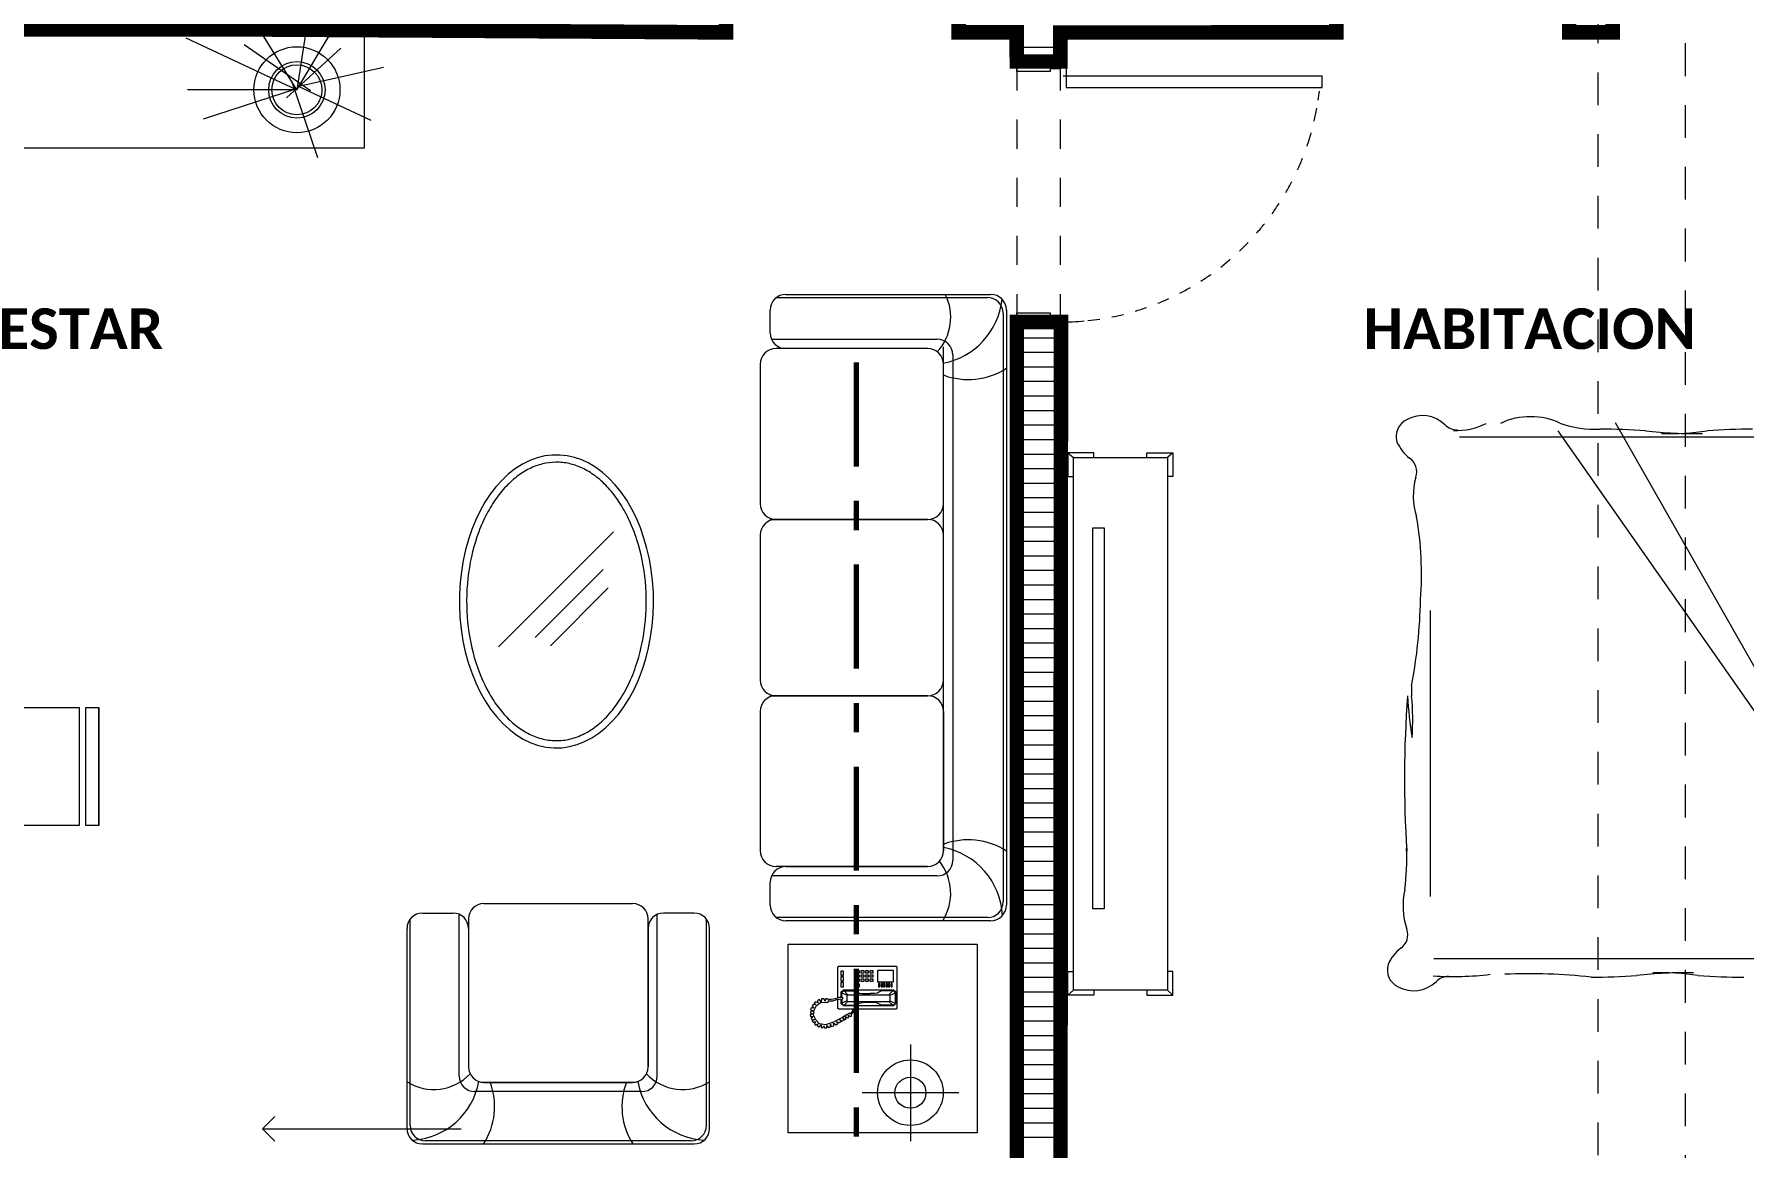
# Model space of a CAD drawing. Header units: metres. Extents: x -144 to 1000, y -717 to 29.
# Drawn here: x 841.58 to 847.46, y -566.56 to -562.73 of the extents above; entities that cross this region are included whole.
import ezdxf

# ---------------------------------------------------------------- set-up
doc = ezdxf.new("R2010")
doc.units = ezdxf.units.M
for name, pattern in [('Basculante', [0.11625, 0.075, -0.04125]), ('basculante modificado', [0.18, 0.1125, -0.0675]), ('Dash Dot 3_16_', [0.595313, 0.357187, -0.119063, 0, -0.119063]), ('Trazo', [0.45, 0.225, -0.225])]:
    doc.linetypes.add(name, pattern=pattern)
doc.layers.get('0').update_dxf_attribs({"color": 1})
doc.layers.add('00-MEDICION', color=30, linetype='Continuous')
for name, color, linetype, lineweight in [('A-DETL', 1, 'Continuous', 9), ('A-DETL-GENF', 1, 'Continuous', 9), ('A-DOOR', 1, 'Continuous', 9), ('A-DOOR-FRAM', 1, 'Continuous', 9), ('A-DOOR-HDLN', 1, 'Trazo', 20), ('A-WALL', 4, 'Continuous', 9), ('G-ANNO-SYMB', 1, 'Continuous', 9), ('G-ANNO-TEXT', 2, 'Continuous', 9), ('G-IMPT', 1, 'Continuous', 9), ('I-FURN', 2, 'Continuous', 9)]:
    doc.layers.add(name, color=color, linetype=linetype, lineweight=lineweight)
doc.layers.add('A-WALL-PATT', color=7, linetype='Continuous', lineweight=35, true_color=0x9c9c9c)
doc.styles.add('Calibri_B', font='calibrib.ttf', dxfattribs={"height": 0.165})

# ---------------------------------------------------------------- blocks, each defined once
blk = doc.blocks.new('H')
at = {"layer": 'A-DETL', "color": 7, "linetype": 'basculante modificado'}
for p, q in [((851.1115, -508.3754), (851.1115, -501.5754)), ((851.4115, -501.5754), (851.4115, -508.3754))]:
    blk.add_line(p, q, dxfattribs=at)
at = {"layer": 'A-DETL-GENF', "linetype": 'Basculante'}
for p, q in [((849.2617, -503.9753), (849.1117, -503.9753)), ((849.1117, -503.9753), (849.1117, -504.8753)), ((849.2617, -504.8753), (849.2617, -503.9753)), ((849.1117, -504.8753), (849.2617, -504.8753))]:
    blk.add_line(p, q, dxfattribs=at)
at = {"layer": 'A-DOOR'}
for p, q in [((849.2617, -503.9753), (849.1117, -503.9753)), ((846.5173, -507.6468), (846.5598, -507.6044)), ((846.5173, -507.6468), (846.5598, -507.6892)), ((846.5173, -507.6468), (847.2007, -507.6468))]:
    blk.add_line(p, q, dxfattribs=at)
at = {"layer": 'A-DOOR', "lineweight": 15}
for p, q in [((849.2717, -503.9753), (849.2717, -503.9903)), ((849.2717, -503.9903), (849.2817, -503.9903)), ((849.2817, -503.9903), (849.2817, -504.0653)), ((849.2717, -504.0253), (850.1617, -504.0253)), ((849.2817, -504.0653), (850.1617, -504.0653)), ((850.1617, -504.0653), (850.1617, -504.0253))]:
    blk.add_line(p, q, dxfattribs=at)
at = {"layer": 'A-DOOR'}
for start, end in [(351.55001, 353.54055), (346.84892, 349.74178), (346.84892, 349.74178), (341.11426, 344.16843), (335.44512, 338.27171), (329.83778, 332.63398), (324.28783, 327.05593), (318.79027, 321.53284), (313.33952, 316.05941), (307.92952, 310.62982), (302.55381, 305.2378), (297.20557, 299.87669), (286.56293, 289.21914), (291.8777, 294.53954), (270, 275.13979), (275.94294, 278.59908), (281.25383, 283.90814)]:
    blk.add_arc((849.2637, -503.9768), 0.8947, start, end, dxfattribs=at)
at = {"layer": 'A-DOOR-FRAM'}
for p, q in [((849.1117, -504.0103), (849.1117, -503.9753)), ((849.2267, -504.0103), (849.1117, -504.0103)), ((849.2267, -504.0003), (849.2267, -504.0103)), ((849.2617, -504.0003), (849.2267, -504.0003)), ((849.2617, -503.9753), (849.2617, -504.0003)), ((849.1117, -504.8403), (849.2267, -504.8403)), ((849.1117, -504.8753), (849.1117, -504.8403)), ((849.2267, -504.8403), (849.2267, -504.8503)), ((849.2267, -504.8503), (849.2617, -504.8503)), ((849.2617, -504.8503), (849.2617, -504.8753))]:
    blk.add_line(p, q, dxfattribs=at)
at = {"layer": 'A-DOOR-HDLN'}
blk.add_line((849.1117, -504.8753), (849.2617, -504.8753), dxfattribs=at)
at = {"layer": 'A-WALL', "lineweight": 35}
for p, q in [((849.1117, -503.8753), (849.1117, -503.9753)), ((849.2617, -503.9753), (849.2617, -503.8753)), ((849.1117, -503.9753), (849.2617, -503.9753)), ((849.2617, -504.8753), (849.1117, -504.8753)), ((849.1117, -504.8753), (849.1117, -508.5254)), ((849.2617, -508.3754), (849.2617, -504.8753))]:
    blk.add_line(p, q, dxfattribs=at)
at = {"layer": 'A-WALL-PATT', "color": 8, "lineweight": 5, "true_color": 0x727272}
for p, q in [((849.1117, -503.9256), (849.2617, -503.9256)), ((849.1117, -504.8756), (849.2617, -504.8756)), ((849.1117, -504.9256), (849.2617, -504.9256)), ((849.1117, -504.9756), (849.2617, -504.9756)), ((849.1117, -505.0256), (849.2617, -505.0256)), ((849.1117, -505.0756), (849.2617, -505.0756)), ((849.1117, -505.1256), (849.2617, -505.1256)), ((849.1117, -505.1756), (849.2617, -505.1756)), ((849.1117, -505.2256), (849.2617, -505.2256)), ((849.1117, -505.2756), (849.2617, -505.2756)), ((849.1117, -505.3256), (849.2617, -505.3256)), ((849.1117, -505.3756), (849.2617, -505.3756)), ((849.1117, -505.4256), (849.2617, -505.4256)), ((849.1117, -505.4756), (849.2617, -505.4756)), ((849.1117, -505.5256), (849.2617, -505.5256)), ((849.1117, -505.5756), (849.2617, -505.5756)), ((849.1117, -505.6256), (849.2617, -505.6256)), ((849.1117, -505.6756), (849.2617, -505.6756)), ((849.1117, -505.7256), (849.2617, -505.7256)), ((849.1117, -505.7756), (849.2617, -505.7756)), ((849.1117, -505.8256), (849.2617, -505.8256)), ((849.1117, -505.8756), (849.2617, -505.8756)), ((849.1117, -505.9256), (849.2617, -505.9256)), ((849.1117, -505.9756), (849.2617, -505.9756)), ((849.1117, -506.0256), (849.2617, -506.0256)), ((849.1117, -506.0756), (849.2617, -506.0756)), ((849.1117, -506.1256), (849.2617, -506.1256)), ((849.1117, -506.1756), (849.2617, -506.1756)), ((849.1117, -506.2256), (849.2617, -506.2256)), ((849.1117, -506.2756), (849.2617, -506.2756)), ((849.1117, -506.3256), (849.2617, -506.3256)), ((849.1117, -506.3756), (849.2617, -506.3756)), ((849.1117, -506.4256), (849.2617, -506.4256)), ((849.1117, -506.4756), (849.2617, -506.4756)), ((849.1117, -506.5256), (849.2617, -506.5256)), ((849.1117, -506.5756), (849.2617, -506.5756)), ((849.1117, -506.6256), (849.2617, -506.6256)), ((849.1117, -506.6756), (849.2617, -506.6756)), ((849.1117, -506.7256), (849.2617, -506.7256)), ((849.1117, -506.7756), (849.2617, -506.7756)), ((849.1117, -506.8256), (849.2617, -506.8256)), ((849.1117, -506.8756), (849.2617, -506.8756)), ((849.1117, -506.9256), (849.2617, -506.9256)), ((849.1117, -506.9756), (849.2617, -506.9756)), ((849.1117, -507.0256), (849.2617, -507.0256)), ((849.1117, -507.0756), (849.2617, -507.0756)), ((849.1117, -507.1256), (849.2617, -507.1256)), ((849.1117, -507.1756), (849.2617, -507.1756)), ((849.1117, -507.2256), (849.2617, -507.2256)), ((849.1117, -507.2756), (849.2617, -507.2756)), ((849.1117, -507.3256), (849.2617, -507.3256)), ((849.1117, -507.3756), (849.2617, -507.3756)), ((849.1117, -507.4256), (849.2617, -507.4256)), ((849.1117, -507.4756), (849.2617, -507.4756)), ((849.1117, -507.5256), (849.2617, -507.5256)), ((849.1117, -507.5756), (849.2617, -507.5756)), ((849.1117, -507.6256), (849.2617, -507.6256)), ((849.1117, -507.6756), (849.2617, -507.6756))]:
    blk.add_line(p, q, dxfattribs=at)
at = {"layer": 'G-ANNO-SYMB', "linetype": 'Dash Dot 3_16_', "lineweight": 70}
blk.add_line((848.5595, -505.0108), (848.5595, -514.7703), dxfattribs=at)
at = {"layer": 'G-IMPT'}
for p, q in [((849.6487, -505.321), (849.63, -505.338)), ((849.2876, -507.1873), (849.3063, -507.1703)), ((849.6487, -507.1873), (849.63, -507.1703))]:
    blk.add_line(p, q, dxfattribs=at)
at = {"layer": 'G-IMPT', "flags": 128}
for points in [[(849.2876, -505.321), (849.3063, -505.338), (849.63, -505.338), (849.63, -507.1703), (849.3063, -507.1703), (849.3063, -505.338)], [(849.3772, -505.338), (849.3772, -505.321), (849.2876, -505.321), (849.2876, -505.4025), (849.3063, -505.4025)], [(849.5592, -505.338), (849.5592, -505.321), (849.6487, -505.321), (849.6487, -505.4025), (849.63, -505.4025)], [(849.3772, -507.1703), (849.3772, -507.1873), (849.2876, -507.1873), (849.2876, -507.1058), (849.3063, -507.1058)], [(849.5592, -507.1703), (849.5592, -507.1873), (849.6487, -507.1873), (849.6487, -507.1058), (849.63, -507.1058)]]:
    blk.add_lwpolyline(points, dxfattribs=at)
blk.add_lwpolyline([(849.3735, -505.5801), (849.4127, -505.5801), (849.4127, -506.8895), (849.3735, -506.8895)], close=True, dxfattribs=at)
at = {"layer": 'I-FURN'}
for p, q in [((844.9667, -503.8874), (846.8667, -503.8874)), ((846.2537, -503.8943), (846.6353, -504.0728)), ((846.6353, -504.0728), (846.507, -503.8654)), ((846.6696, -503.8503), (846.6353, -504.0728)), ((846.6353, -504.0728), (846.7561, -503.8695)), ((846.8667, -503.8874), (846.8667, -504.2732)), ((846.6818, -504.0759), (846.4538, -503.9177)), ((846.5992, -504.1006), (846.7864, -503.9301)), ((846.9337, -503.9961), (846.642, -504.0616)), ((846.6353, -504.0728), (846.2592, -504.0728)), ((846.6333, -504.0696), (846.3129, -504.1735)), ((846.6164, -504.0422), (846.7066, -504.3056)), ((846.642, -504.0616), (846.8896, -504.1777)), ((846.8667, -504.2732), (844.9667, -504.2732)), ((848.3176, -504.7764), (849.0216, -504.7764)), ((848.2634, -504.9089), (848.2634, -504.8306)), ((848.2851, -504.7873), (849.0108, -504.7873)), ((849.065, -504.8414), (849.065, -506.8661)), ((849.0758, -504.8306), (849.0758, -506.877)), ((848.2679, -504.9306), (848.8375, -504.9306)), ((848.8592, -506.6903), (848.8592, -504.9572)), ((848.2292, -505.0172), (848.2292, -505.4963)), ((848.805, -504.9631), (848.2834, -504.9631)), ((848.8916, -504.9847), (848.8916, -506.7228)), ((852.2465, -507.0624), (850.974, -505.2455)), ((852.2212, -507.0624), (851.171, -505.2187)), ((852.5617, -505.2674), (850.6349, -505.2674)), ((848.2634, -505.5505), (848.805, -505.5505)), ((848.805, -505.5505), (848.2634, -505.5505)), ((847.3288, -505.9889), (847.7248, -505.5929)), ((848.2292, -505.6047), (848.2292, -506.1029)), ((847.4544, -505.9566), (847.6887, -505.7223)), ((847.5077, -505.9851), (847.7065, -505.7862)), ((850.5344, -506.8476), (850.5344, -505.8636)), ((845.5253, -506.1974), (845.8863, -506.1974)), ((845.8863, -506.1974), (845.8863, -506.6035)), ((845.9088, -506.1974), (845.954, -506.1974)), ((845.9088, -506.6035), (845.9088, -506.1974)), ((845.954, -506.6035), (845.954, -506.1974)), ((845.954, -506.1974), (845.954, -506.6035)), ((848.2634, -506.1571), (848.805, -506.1571)), ((848.805, -506.1571), (848.2634, -506.1571)), ((848.2292, -506.2112), (848.2292, -506.6903)), ((848.8592, -506.2112), (848.8592, -506.6903)), ((845.8863, -506.6035), (845.5253, -506.6035)), ((845.954, -506.6035), (845.9088, -506.6035)), ((848.8375, -506.777), (848.2679, -506.777)), ((848.805, -506.7445), (848.2834, -506.7445)), ((848.3176, -506.7445), (848.805, -506.7445)), ((848.2634, -506.877), (848.2634, -506.7987)), ((847.2787, -506.8716), (847.7902, -506.8716)), ((847.014, -507.6457), (847.014, -506.9575)), ((847.0246, -507.6351), (847.0246, -506.9257)), ((847.0669, -506.9045), (847.1728, -506.9045)), ((847.194, -507.4657), (847.194, -506.909)), ((847.2257, -506.9245), (847.2257, -507.4339)), ((847.8432, -507.4339), (847.8432, -506.9245)), ((847.8432, -506.9575), (847.8432, -507.4339)), ((847.8749, -507.4657), (847.8749, -506.909)), ((848.002, -506.9045), (847.8961, -506.9045)), ((848.0443, -507.6351), (848.0443, -506.9257)), ((848.0549, -507.6457), (848.0549, -506.9575)), ((849.0108, -506.9203), (848.2851, -506.9203)), ((849.0216, -506.9311), (848.3176, -506.9311)), ((848.3252, -507.0112), (848.9751, -507.0112)), ((848.3252, -507.6611), (848.3252, -507.0112)), ((848.9751, -507.0112), (848.9751, -507.6611)), ((852.5617, -507.0624), (850.5462, -507.0624)), ((848.4965, -507.0898), (848.4994, -507.0869)), ((848.4965, -507.1968), (848.4965, -507.0898)), ((848.4994, -507.0869), (848.6964, -507.0869)), ((848.5065, -507.1041), (848.5065, -507.1183)), ((848.5151, -507.1041), (848.5065, -507.1041)), ((848.5065, -507.1183), (848.5151, -507.1183)), ((848.5065, -507.124), (848.5065, -507.1383)), ((848.5151, -507.124), (848.5065, -507.124)), ((848.5065, -507.1383), (848.5151, -507.1383)), ((848.5151, -507.1183), (848.5151, -507.1041)), ((848.5151, -507.1383), (848.5151, -507.124)), ((848.5608, -507.1026), (848.5693, -507.1026)), ((848.5608, -507.1112), (848.5608, -507.1026)), ((848.5693, -507.1112), (848.5608, -507.1112)), ((848.5608, -507.1169), (848.5693, -507.1169)), ((848.5608, -507.1255), (848.5608, -507.1169)), ((848.5693, -507.1255), (848.5608, -507.1255)), ((848.5608, -507.1312), (848.5693, -507.1312)), ((848.5608, -507.1397), (848.5608, -507.1312)), ((848.5693, -507.1026), (848.5693, -507.1112)), ((848.5693, -507.1169), (848.5693, -507.1255)), ((848.5693, -507.1312), (848.5693, -507.1397)), ((848.5765, -507.1026), (848.585, -507.1026)), ((848.5765, -507.1112), (848.5765, -507.1026)), ((848.585, -507.1112), (848.5765, -507.1112)), ((848.5765, -507.1169), (848.585, -507.1169)), ((848.5765, -507.1255), (848.5765, -507.1169)), ((848.585, -507.1255), (848.5765, -507.1255)), ((848.5765, -507.1312), (848.585, -507.1312)), ((848.5765, -507.1397), (848.5765, -507.1312)), ((848.585, -507.1026), (848.585, -507.1112)), ((848.585, -507.1169), (848.585, -507.1255)), ((848.585, -507.1312), (848.585, -507.1397)), ((848.5922, -507.1026), (848.6007, -507.1026)), ((848.5922, -507.1112), (848.5922, -507.1026)), ((848.6007, -507.1112), (848.5922, -507.1112)), ((848.5922, -507.1169), (848.6007, -507.1169)), ((848.5922, -507.1255), (848.5922, -507.1169)), ((848.6007, -507.1255), (848.5922, -507.1255)), ((848.5922, -507.1312), (848.6007, -507.1312)), ((848.5922, -507.1397), (848.5922, -507.1312)), ((848.6007, -507.1026), (848.6007, -507.1112)), ((848.6007, -507.1169), (848.6007, -507.1255)), ((848.6007, -507.1312), (848.6007, -507.1397)), ((848.6079, -507.1026), (848.6164, -507.1026)), ((848.6079, -507.1112), (848.6079, -507.1026)), ((848.6164, -507.1112), (848.6079, -507.1112)), ((848.6079, -507.1169), (848.6164, -507.1169)), ((848.6079, -507.1255), (848.6079, -507.1169)), ((848.6164, -507.1255), (848.6079, -507.1255)), ((848.6079, -507.1312), (848.6164, -507.1312)), ((848.6079, -507.1397), (848.6079, -507.1312)), ((848.6164, -507.1026), (848.6164, -507.1112)), ((848.6164, -507.1169), (848.6164, -507.1255)), ((848.6164, -507.1312), (848.6164, -507.1397)), ((848.6336, -507.1012), (848.6864, -507.1012)), ((848.6336, -507.1426), (848.6336, -507.1012)), ((848.6864, -507.1012), (848.6864, -507.1426)), ((848.6964, -507.0869), (848.6992, -507.0898)), ((848.6992, -507.0898), (848.6992, -507.2325)), ((848.5013, -507.1956), (848.4869, -507.1991)), ((848.5137, -507.1954), (848.5013, -507.1956)), ((848.5065, -507.144), (848.5065, -507.1583)), ((848.5151, -507.144), (848.5065, -507.144)), ((848.5065, -507.1583), (848.5151, -507.1583)), ((848.5079, -507.1754), (848.5151, -507.1683)), ((848.5079, -507.1955), (848.5079, -507.1754)), ((848.5094, -507.1797), (848.5122, -507.174)), ((848.5094, -507.1955), (848.5094, -507.1797)), ((848.5279, -507.1868), (848.5094, -507.1797)), ((848.5122, -507.174), (848.5179, -507.1726)), ((848.5137, -507.1997), (848.5137, -507.1954)), ((848.5151, -507.1583), (848.5151, -507.144)), ((848.5151, -507.1683), (848.6878, -507.1683)), ((848.5179, -507.1726), (848.5565, -507.1726)), ((848.5179, -507.1726), (848.5308, -507.1854)), ((848.5308, -507.1854), (848.5279, -507.1868)), ((848.5279, -507.2068), (848.5279, -507.1868)), ((848.5308, -507.1854), (848.6079, -507.1854)), ((848.5565, -507.1726), (848.5636, -507.1754)), ((848.5693, -507.1397), (848.5608, -507.1397)), ((848.5608, -507.1483), (848.5693, -507.1483)), ((848.5608, -507.1597), (848.5608, -507.1483)), ((848.5693, -507.1597), (848.5608, -507.1597)), ((848.5636, -507.1754), (848.5708, -507.1797)), ((848.5693, -507.1483), (848.5693, -507.1597)), ((848.5708, -507.1797), (848.5807, -507.1811)), ((848.585, -507.1397), (848.5765, -507.1397)), ((848.5807, -507.1811), (848.6079, -507.1811)), ((848.6007, -507.1397), (848.5922, -507.1397)), ((848.6164, -507.1397), (848.6079, -507.1397)), ((848.6221, -507.1811), (848.6079, -507.1811)), ((848.6079, -507.1854), (848.6721, -507.1854)), ((848.6321, -507.1797), (848.6221, -507.1811)), ((848.6393, -507.1754), (848.6321, -507.1797)), ((848.6864, -507.1426), (848.6336, -507.1426)), ((848.6364, -507.1469), (848.6364, -507.1583)), ((848.6407, -507.1469), (848.6364, -507.1469)), ((848.6364, -507.1583), (848.6407, -507.1583)), ((848.6464, -507.1726), (848.6393, -507.1754)), ((848.6407, -507.1583), (848.6407, -507.1469)), ((848.645, -507.1469), (848.645, -507.1583)), ((848.6493, -507.1469), (848.645, -507.1469)), ((848.645, -507.1583), (848.6493, -507.1583)), ((848.6849, -507.1726), (848.6464, -507.1726)), ((848.6493, -507.1583), (848.6493, -507.1469)), ((848.6535, -507.1469), (848.6535, -507.1583)), ((848.6578, -507.1469), (848.6535, -507.1469)), ((848.6535, -507.1583), (848.6578, -507.1583)), ((848.6578, -507.1583), (848.6578, -507.1469)), ((848.6621, -507.1469), (848.6621, -507.1583)), ((848.6664, -507.1469), (848.6621, -507.1469)), ((848.6621, -507.1583), (848.6664, -507.1583)), ((848.6664, -507.1583), (848.6664, -507.1469)), ((848.6707, -507.1469), (848.6707, -507.1583)), ((848.675, -507.1469), (848.6707, -507.1469)), ((848.6707, -507.1583), (848.675, -507.1583)), ((848.6849, -507.1726), (848.6721, -507.1854)), ((848.6721, -507.1854), (848.675, -507.1868)), ((848.675, -507.1583), (848.675, -507.1469)), ((848.675, -507.1868), (848.6935, -507.1797)), ((848.675, -507.1868), (848.675, -507.2068)), ((848.6792, -507.1469), (848.6792, -507.1583)), ((848.6835, -507.1469), (848.6792, -507.1469)), ((848.6792, -507.1583), (848.6835, -507.1583)), ((848.6835, -507.1583), (848.6835, -507.1469)), ((848.6907, -507.174), (848.6849, -507.1726)), ((848.6878, -507.1683), (848.6949, -507.174)), ((848.6935, -507.1797), (848.6907, -507.174)), ((848.6935, -507.1797), (848.6935, -507.214)), ((848.6949, -507.174), (848.6949, -507.2168)), ((848.4103, -507.2514), (848.401, -507.2545)), ((848.401, -507.2545), (848.4025, -507.26)), ((848.4025, -507.2444), (848.4019, -507.2493)), ((848.4019, -507.2493), (848.4103, -507.2514)), ((848.4042, -507.2311), (848.4025, -507.2372)), ((848.4025, -507.2372), (848.4103, -507.241)), ((848.4103, -507.241), (848.4025, -507.2444)), ((848.4138, -507.232), (848.4042, -507.2311)), ((848.4114, -507.2196), (848.408, -507.2251)), ((848.408, -507.2251), (848.4138, -507.232)), ((848.4193, -507.2207), (848.4114, -507.2196)), ((848.4129, -507.2557), (848.4143, -507.2384)), ((848.4201, -507.2724), (848.4129, -507.2557)), ((848.4195, -507.2098), (848.4143, -507.2141)), ((848.4143, -507.2141), (848.4193, -507.2207)), ((848.4143, -507.2384), (848.4224, -507.223)), ((848.4276, -507.2138), (848.4195, -507.2098)), ((848.4224, -507.223), (848.4363, -507.2121)), ((848.4325, -507.2014), (848.4259, -507.2051)), ((848.4259, -507.2051), (848.4276, -507.2138)), ((848.4389, -507.2095), (848.4325, -507.2014)), ((848.4363, -507.2121), (848.4545, -507.2106)), ((848.4398, -507.2002), (848.4389, -507.2095)), ((848.4476, -507.1997), (848.4398, -507.2002)), ((848.4525, -507.2077), (848.4476, -507.1997)), ((848.4539, -507.1994), (848.4525, -507.2077)), ((848.4609, -507.1999), (848.4539, -507.1994)), ((848.4545, -507.2106), (848.4612, -507.2118)), ((848.4641, -507.2031), (848.4609, -507.1999)), ((848.4612, -507.2118), (848.4649, -507.2066)), ((848.4658, -507.2023), (848.4641, -507.2031)), ((848.4649, -507.2066), (848.4724, -507.2069)), ((848.4733, -507.2025), (848.4658, -507.2023)), ((848.4724, -507.2069), (848.4794, -507.206)), ((848.4869, -507.1991), (848.4733, -507.2025)), ((848.4794, -507.206), (848.493, -507.2025)), ((848.493, -507.2025), (848.5022, -507.2005)), ((848.4965, -507.2325), (848.4965, -507.2018)), ((848.4994, -507.2354), (848.4965, -507.2325)), ((848.6964, -507.2354), (848.4994, -507.2354)), ((848.5022, -507.2005), (848.5137, -507.1997)), ((848.5079, -507.2168), (848.5079, -507.2001)), ((848.5165, -507.224), (848.5079, -507.2168)), ((848.5094, -507.2), (848.5094, -507.214)), ((848.5279, -507.2068), (848.5094, -507.214)), ((848.5094, -507.214), (848.5122, -507.2197)), ((848.5122, -507.2197), (848.5179, -507.2211)), ((848.5285, -507.254), (848.5129, -507.2632)), ((848.6878, -507.224), (848.5165, -507.224)), ((848.5179, -507.2211), (848.5308, -507.2083)), ((848.5179, -507.2211), (848.5565, -507.2211)), ((848.5308, -507.2083), (848.5279, -507.2068)), ((848.5372, -507.2488), (848.5285, -507.254)), ((848.5308, -507.2083), (848.6079, -507.2083)), ((848.532, -507.2557), (848.5395, -507.2603)), ((848.5343, -507.2632), (848.532, -507.2557)), ((848.5401, -507.2522), (848.5372, -507.2488)), ((848.5418, -507.2476), (848.5401, -507.2493)), ((848.5401, -507.2493), (848.5401, -507.2522)), ((848.5444, -507.2438), (848.5418, -507.2476)), ((848.5427, -507.2592), (848.5435, -507.256)), ((848.5435, -507.256), (848.5438, -507.2508)), ((848.5438, -507.2508), (848.5493, -507.2467)), ((848.5467, -507.2407), (848.5444, -507.2438)), ((848.5479, -507.2354), (848.5467, -507.2407)), ((848.5493, -507.2467), (848.5513, -507.2433)), ((848.5513, -507.2433), (848.5522, -507.2354)), ((848.5565, -507.2211), (848.5636, -507.2182)), ((848.5636, -507.2182), (848.5708, -507.214)), ((848.5708, -507.214), (848.5807, -507.2125)), ((848.6079, -507.2125), (848.5807, -507.2125)), ((848.6079, -507.2083), (848.6721, -507.2083)), ((848.6221, -507.2125), (848.6079, -507.2125)), ((848.6321, -507.214), (848.6221, -507.2125)), ((848.6393, -507.2182), (848.6321, -507.214)), ((848.6464, -507.2211), (848.6393, -507.2182)), ((848.6849, -507.2211), (848.6464, -507.2211)), ((848.6721, -507.2083), (848.675, -507.2068)), ((848.6849, -507.2211), (848.6721, -507.2083)), ((848.675, -507.2068), (848.6935, -507.214)), ((848.6907, -507.2197), (848.6849, -507.2211)), ((848.6949, -507.2168), (848.6878, -507.224)), ((848.6935, -507.214), (848.6907, -507.2197)), ((848.6992, -507.2325), (848.6964, -507.2354)), ((848.4025, -507.26), (848.4103, -507.2603)), ((848.4103, -507.2603), (848.4045, -507.267)), ((848.4045, -507.267), (848.4068, -507.2716)), ((848.4068, -507.2716), (848.4155, -507.2707)), ((848.4155, -507.2707), (848.408, -507.2768)), ((848.408, -507.2768), (848.412, -507.2814)), ((848.412, -507.2814), (848.4198, -507.2779)), ((848.4198, -507.2779), (848.4164, -507.286)), ((848.4164, -507.286), (848.4198, -507.2898)), ((848.4198, -507.2898), (848.4276, -507.2857)), ((848.4325, -507.2852), (848.4201, -507.2724)), ((848.4276, -507.2857), (848.425, -507.2941)), ((848.425, -507.2941), (848.4308, -507.2964)), ((848.4308, -507.2964), (848.4386, -507.2895)), ((848.4542, -507.2892), (848.4325, -507.2852)), ((848.4386, -507.2895), (848.4383, -507.2984)), ((848.4383, -507.2984), (848.4441, -507.2996)), ((848.4441, -507.2996), (848.4484, -507.2921)), ((848.4484, -507.2921), (848.451, -507.301)), ((848.451, -507.301), (848.4583, -507.2996)), ((848.4814, -507.2797), (848.4542, -507.2892)), ((848.4583, -507.2918), (848.4641, -507.2979)), ((848.4583, -507.2996), (848.4583, -507.2918)), ((848.4641, -507.2979), (848.4707, -507.2958)), ((848.4704, -507.2866), (848.4736, -507.295)), ((848.4707, -507.2958), (848.4704, -507.2866)), ((848.4736, -507.295), (848.4823, -507.2924)), ((848.4982, -507.2704), (848.4814, -507.2797)), ((848.4814, -507.2837), (848.4898, -507.2889)), ((848.4823, -507.2924), (848.4814, -507.2837)), ((848.4898, -507.2889), (848.4944, -507.2857)), ((848.4921, -507.2776), (848.4999, -507.282)), ((848.4944, -507.2857), (848.4921, -507.2776)), ((848.5005, -507.2713), (848.4982, -507.2704)), ((848.4999, -507.282), (848.506, -507.2788)), ((848.5011, -507.2693), (848.5005, -507.2713)), ((848.5129, -507.2632), (848.5011, -507.2693)), ((848.5034, -507.271), (848.51, -507.2762)), ((848.506, -507.2788), (848.5034, -507.271)), ((848.51, -507.2762), (848.5164, -507.2733)), ((848.5129, -507.2655), (848.5196, -507.2716)), ((848.5164, -507.2733), (848.5129, -507.2655)), ((848.5196, -507.2716), (848.5242, -507.2693)), ((848.5216, -507.2609), (848.53, -507.2655)), ((848.5242, -507.2693), (848.5216, -507.2609)), ((848.53, -507.2655), (848.5343, -507.2632)), ((848.5395, -507.2603), (848.5427, -507.2592)), ((848.7457, -507.3563), (848.7457, -507.6888)), ((847.7902, -507.4869), (847.2787, -507.4869)), ((847.2787, -507.4869), (847.7902, -507.4869)), ((847.822, -507.5186), (847.2469, -507.5186)), ((848.912, -507.5225), (848.5795, -507.5225)), ((848.9751, -507.6611), (848.3252, -507.6611)), ((847.0669, -507.6986), (848.002, -507.6986)), ((847.9914, -507.688), (847.0775, -507.688))]:
    blk.add_line(p, q, dxfattribs=at)
for centre, radius in [((846.6353, -504.0728), 0.148), ((846.6353, -504.0728), 0.0971), ((846.6353, -504.0728), 0.0861), ((848.7457, -507.5225), 0.1128), ((848.7457, -507.5225), 0.0535)]:
    blk.add_circle(centre, radius, dxfattribs=at)
for centre, radius, start, end in [((848.3176, -504.8306), 0.0542, 90, 180), ((848.7087, -504.8553), 0.1758, 317.38194, 26.65884), ((849.0216, -504.8306), 0.0542, 360, 90), ((848.8114, -504.7662), 0.2515, 280.91269, 353.71052), ((849.0108, -504.8414), 0.0542, 0, 90), ((848.3176, -504.9089), 0.0542, 180, 270), ((848.8375, -504.9847), 0.0542, 0, 90), ((848.2834, -505.0172), 0.0542, 90, 180), ((848.805, -505.0172), 0.0542, 0, 90), ((848.805, -505.0172), 0.0542, 0, 90), ((848.9445, -504.827), 0.2423, 249.38842, 302.81444), ((850.5075, -505.3039), 0.1105, 45.78413, 118.72126), ((850.8893, -505.398), 0.2003, 63.04698, 92.64916), ((850.4812, -505.2655), 0.0644, 114.65516, 197.05817), ((850.6259, -505.1851), 0.0572, 223.7565, 271.4444), ((850.6252, -505.0264), 0.2183, 267.15615, 297.45765), ((850.8723, -505.4167), 0.219, 87.96316, 116.12762), ((851.1032, -504.8698), 0.3706, 250.60635, 272.32801), ((851.1079, -507.6139), 2.3738, 85.96877, 89.74947), ((851.4334, -503.8893), 1.3659, 263.33019, 271.54247), ((851.3596, -504.3775), 0.8777, 268.07696, 278.32269), ((851.6535, -507.6139), 2.3738, 90.25053, 94.03123), ((850.5518, -505.2263), 0.1443, 203.70607, 231.95597), ((850.4315, -505.3863), 0.0559, 340.23108, 55.86441), ((850.7219, -505.4689), 0.2462, 164.99871, 197.18078), ((848.2834, -505.4963), 0.0542, 180, 270), ((848.2834, -505.6047), 0.0542, 90, 180), ((848.805, -505.4963), 0.0542, 270, 360), ((848.805, -505.6047), 0.0542, 360, 90), ((849.5301, -505.7199), 0.9731, 2.20755, 10.5557), ((849.53, -505.7405), 0.9742, 354.95264, 3.41649), ((848.8228, -505.8017), 1.6778, 348.97749, 359.16537), ((848.2834, -506.1029), 0.0542, 180, 270), ((848.805, -506.1029), 0.0542, 270, 360), ((851.3173, -506.132), 0.8477, 179.3603, 181.72422), ((848.2834, -506.2112), 0.0542, 90, 180), ((848.805, -506.2112), 0.0542, 360, 90), ((854.1283, -506.4416), 3.683, 175.57331, 183.8684), ((851.4712, -506.1191), 1.0156, 182.16014, 190.33151), ((849.4996, -506.2432), 0.9742, 356.58351, 5.04736), ((848.9445, -506.895), 0.2423, 57.18556, 110.61158), ((848.2834, -506.6903), 0.0542, 180, 270), ((848.805, -506.6903), 0.0542, 270, 0), ((848.805, -506.6903), 0.0542, 270, 0), ((848.8375, -506.7228), 0.0542, 270, 0), ((848.7087, -506.8367), 0.1758, 327.51073, 38.90721), ((848.8114, -506.9258), 0.2515, 3.02976, 79.05108), ((849.4802, -506.7117), 0.9731, 353.38424, 1.73239), ((848.3176, -506.7987), 0.0542, 90, 180), ((850.6865, -506.8802), 0.2462, 166.75916, 198.94123), ((847.2787, -506.9245), 0.0529, 90, 180), ((847.7902, -506.9245), 0.0529, 0, 90), ((848.3176, -506.877), 0.0542, 180, 270), ((849.0108, -506.8661), 0.0542, 270, 0), ((849.0216, -506.877), 0.0542, 270, 360), ((847.0669, -506.9575), 0.0529, 90, 180), ((847.1728, -506.9575), 0.0529, 0, 90), ((847.8961, -506.9575), 0.0529, 90, 180), ((848.002, -506.9575), 0.0529, 0, 90), ((850.401, -506.979), 0.0559, 304.13559, 19.76892), ((850.5214, -507.139), 0.1443, 128.04403, 156.29393), ((850.4508, -507.0998), 0.0644, 162.94183, 245.34484), ((850.6116, -506.0313), 1.0916, 266.4465, 276.79091), ((850.5954, -507.1802), 0.0572, 88.5556, 136.2435), ((850.8737, -509.0954), 1.9819, 83.79893, 92.40126), ((851.0774, -504.7514), 2.3738, 270.25053, 274.03123), ((851.4029, -508.4759), 1.3659, 88.45753, 96.66981), ((851.3292, -507.9878), 0.8777, 81.67731, 91.92304), ((851.6231, -504.7514), 2.3738, 265.96877, 269.74947), ((850.477, -507.0614), 0.1105, 241.27874, 314.21587), ((847.1063, -507.3398), 0.1718, 237.51073, 316.70671), ((847.0192, -507.4402), 0.2458, 273.02976, 349.76576), ((847.2469, -507.4657), 0.0529, 180, 270), ((847.2787, -507.4339), 0.0529, 180, 270), ((847.0786, -507.5702), 0.2369, 327.18556, 20.61158), ((847.9903, -507.5702), 0.2369, 159.38842, 212.81444), ((847.7902, -507.4339), 0.0529, 270, 0), ((847.7902, -507.4339), 0.0529, 270, 0), ((847.7902, -507.4339), 0.0529, 270, 0), ((848.0497, -507.4402), 0.2458, 190.23424, 266.97024), ((847.822, -507.4657), 0.0529, 270, 0), ((847.9626, -507.3398), 0.1718, 223.29329, 302.48927), ((847.0669, -507.6457), 0.0529, 180, 270), ((847.0775, -507.6351), 0.0529, 180, 270), ((847.9914, -507.6351), 0.0529, 270, 0), ((848.002, -507.6457), 0.0529, 270, 0)]:
    blk.add_arc(centre, radius, start, end, dxfattribs=at)
for start_param, end_param in [(4.230706, 7.962249), (1.679063, 4.230706)]:
    blk.add_ellipse((847.5281, -505.8327), major_axis=(0, 0.5039), ratio=0.662811, start_param=start_param, end_param=end_param, dxfattribs=at)
for points, knots in [([(847.8005, -506.058), (847.8159, -506.0135), (847.8376, -505.9169), (847.8392, -505.7634), (847.8145, -505.6414), (847.7808, -505.5547), (847.7495, -505.4967), (847.7129, -505.4473), (847.6722, -505.4075), (847.6287, -505.3782), (847.5834, -505.3598), (847.5374, -505.3522), (847.4913, -505.3554), (847.4456, -505.3695), (847.4013, -505.3944), (847.3593, -505.4301), (847.3209, -505.4757), (847.2873, -505.5304), (847.2503, -505.6136), (847.2206, -505.7329), (847.2174, -505.8352), (847.221, -505.8854)], [-2.05248, -2.05248, -2.05248, -2.05248, -1.741518, -1.430556, -1.119594, -0.964113, -0.808632, -0.653151, -0.49767, -0.342189, -0.186708, -0.031227, 0.124254, 0.279735, 0.435216, 0.590697, 0.746178, 0.901659, 1.05714, 1.368102, 1.679063, 1.679063, 1.679063, 1.679063]), ([(847.221, -505.8854), (847.2245, -505.9338), (847.2412, -506.0291), (847.2842, -506.1326), (847.329, -506.2004), (847.3669, -506.2426), (847.4079, -506.2753), (847.4527, -506.2989), (847.5006, -506.3118), (847.5507, -506.3125), (847.6005, -506.3003), (847.649, -506.2754), (847.695, -506.2378), (847.7367, -506.1882), (847.7728, -506.1281), (847.7922, -506.0821), (847.8005, -506.058)], [1.679063, 1.679063, 1.679063, 1.679063, 1.979257, 2.27945, 2.429546, 2.579643, 2.72974, 2.879836, 3.048695, 3.217554, 3.386412, 3.555271, 3.72413, 3.892988, 4.061847, 4.230706, 4.230706, 4.230706, 4.230706])]:
    blk.add_open_spline(points, degree=3, knots=knots, dxfattribs=at)
at = {"layer": 'G-ANNO-TEXT', "style": 'Calibri_B'}
for s, p in [('ESTAR', (845.6086, -504.9646)), ('HABITACION', (850.3043, -504.9646))]:
    blk.add_text(s, height=0.14, dxfattribs=at).set_placement(p)

msp = doc.modelspace()

# ---------------------------------------------------------------- linework, layer by layer
at = {"layer": '00-MEDICION', "const_width": 0.05}
for points in [[(846.8579, -560.9691), (846.8579, -562.7189), (847.0074, -562.7189), (847.0074, -560.419)], [(844.7578, -560.9691), (844.7578, -562.7189), (844.9574, -562.7189), (844.9578, -562.8189), (845.1078, -562.8189), (845.1074, -562.7191), (846.0574, -562.7189), (846.0574, -562.5689)], [(847.8079, -562.5689), (847.8079, -562.7189), (848.4074, -562.7189), (848.4078, -567.219), (845.1078, -567.219), (845.1098, -563.715), (844.9578, -563.715), (844.9578, -566.719), (838.5578, -566.7289)], [(839.9685, -562.6939), (843.9574, -562.7189), (843.9574, -562.5689)]]:
    msp.add_lwpolyline(points, dxfattribs=at)

# ---------------------------------------------------------------- block references
at = {"color": 3}
msp.add_blockref('H', (-4.1539, -58.8435), dxfattribs=at)

doc.saveas('drawing.dxf')
